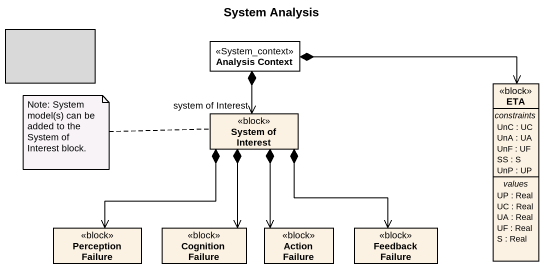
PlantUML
@startuml
title System Analysis
allowmixing
hide circle
hide empty members
rectangle " " as rectangle1 #D9D9D9
class "Analysis Context" as Analysis_Context <<System_context>> #FFFFFF
class ETA <<block>> {
  -- constraints --
  UnC : UC
  UnA : UA
  UnF : UF
  SS : S
  UnP : UP
  -- values --
  UP : Real
  UC : Real
  UA : Real
  UF : Real
  S : Real
}
class "System of Interest" as System_of_Interest <<block>>
class "Perception Failure" as Perception_Failure <<block>>
class "Cognition Failure" as Cognition_Failure <<block>>
class "Action Failure" as Action_Failure <<block>>
class "Feedback Failure" as Feedback_Failure <<block>>
Analysis_Context *-right-> ETA
Analysis_Context *--> "system of Interest" System_of_Interest
System_of_Interest *--> Perception_Failure
System_of_Interest *--> Cognition_Failure
System_of_Interest *--> Action_Failure
System_of_Interest *--> Feedback_Failure
note left of System_of_Interest : Note: System model(s) can be added to the System of Interest block.
@enduml
